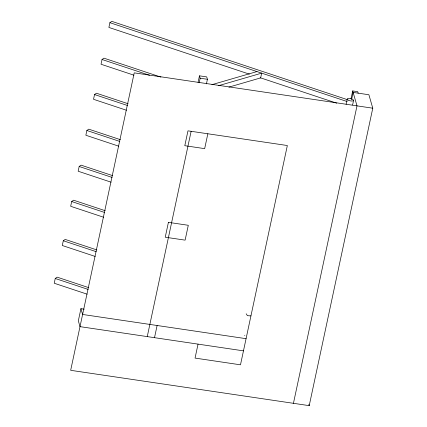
<?xml version="1.0" encoding="UTF-8"?>
<svg xmlns="http://www.w3.org/2000/svg" width="427" height="427" viewBox="0 0 427 427"><rect width="100%" height="100%" fill="white"/><g stroke="black" fill="none" stroke-linecap="round" stroke-linejoin="round"><path stroke-width="0.64" d="M88.789 287.67L57.149 277.155L55.243 278.484L54.224 283.234L87.135 294.176M96.854 249.939L65.208 239.419L63.303 240.748L62.289 245.504L95.2 256.446M105.234 210.724L73.588 200.204L71.683 201.533L70.668 206.289L103.58 217.226M112.723 175.668L81.082 165.148L79.176 166.477L78.157 171.227L111.068 182.169M120.414 139.688L88.768 129.167L86.862 130.497L85.848 135.252L118.759 146.189M128.095 103.74L96.454 93.219L94.543 94.548L93.529 99.299L126.44 110.241M160.899 77.095L103.942 58.163L102.037 59.492L101.023 64.242L133.929 75.184M347.236 99.619L111.81 21.35L109.904 22.679L108.885 27.435L249.384 74.143M84.226 309.153L80.933 308.662L78.328 320.842L80.004 326.639L243.47 350.855M198.075 82.352L199.468 75.83L206.721 76.903L207.415 79.294L206.438 83.863M199.179 82.785L200.156 78.221L199.468 75.83M147.256 336.604L191.131 131.276M154.51 337.677L157.115 325.497M207.842 133.784L204.666 148.639L184.795 145.692L187.971 130.838L287.344 145.527L240.486 364.818L195.059 358.088L198.043 344.125M244.756 335.702L244.82 335.392M346.121 104.279L347.236 99.059M351.021 98.749L352.691 90.924L357.741 91.672L358.168 93.161M351.592 99.592L353.124 92.413L368.896 94.751L372.776 108.196L309.212 405.65L70.668 370.316L134.233 72.857L372.776 108.196M352.595 104.973L353.567 100.404M293.44 403.312L357.004 105.859L352.691 90.924M211.909 84.674L256.958 71.571M218.539 85.688L261.676 73.134L260.657 77.89L228.941 87.119M200.156 78.221L207.415 79.294M250.937 315.895L247.404 315.67L246.182 313.77M246.069 338.675L82.603 314.459L80.933 308.662M109.904 22.679L347.231 101.578M260.144 77.719L336.722 103.179M102.037 59.492L149.503 75.269M94.543 94.548L127.454 105.49M86.862 130.497L119.773 141.438M79.176 166.477L112.082 177.418M71.683 201.533L104.594 212.475M63.303 240.748L96.214 251.69M55.243 278.484L88.149 289.421M308.844 404.369L309.212 405.65M168.414 222.344L165.244 237.198L185.115 240.145L188.291 225.291L168.414 222.344M348.005 100.03A3.235 1.116 12.1 0 0 353.401 100.665A3.235 1.116 12.1 0 0 349.798 98.504A3.235 1.116 12.1 0 0 348.005 100.03"/></g></svg>
